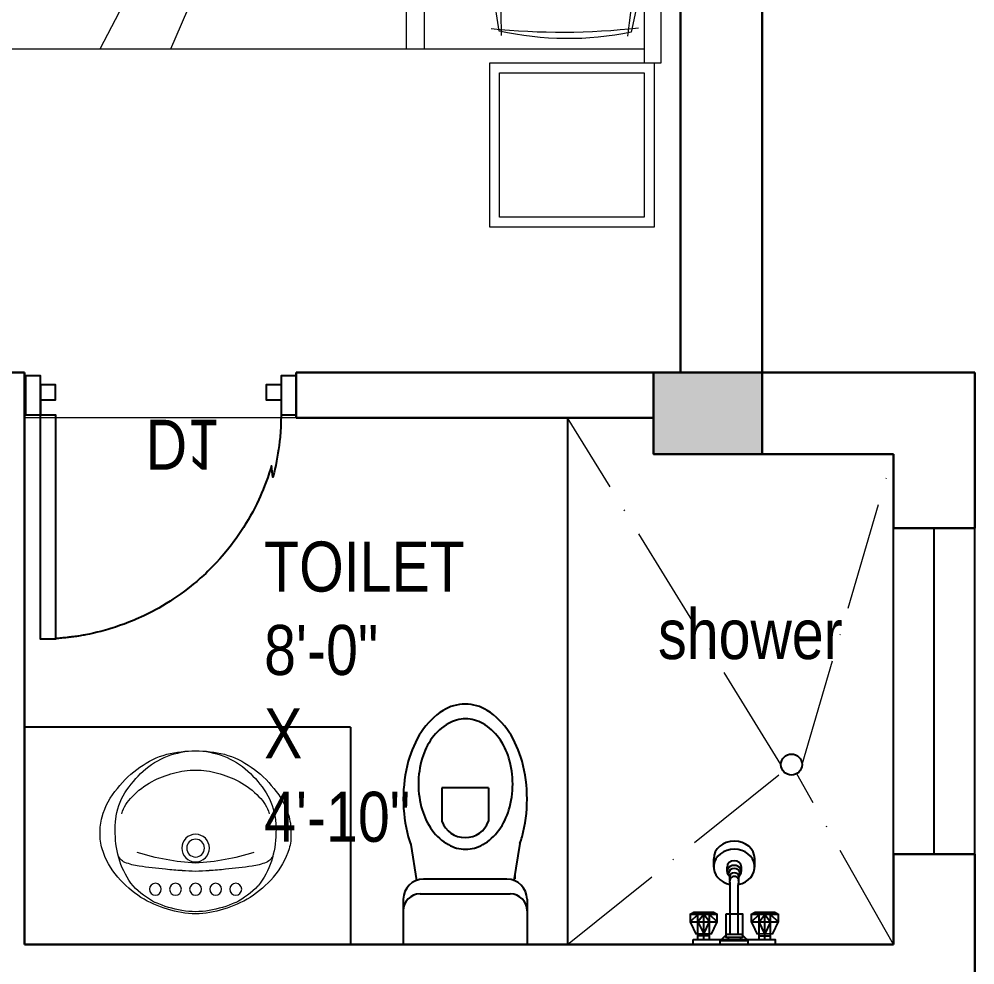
# Model space of a CAD drawing. Extents: x -454308 to 890911, y -14103 to 1343694.
# Drawn here: x 202137.2 to 202243.3, y 659807.8 to 659912.8 of the extents above; entities that cross this region are included whole.
import ezdxf

# ---------------------------------------------------------------- set-up
doc = ezdxf.new("R2010")
doc.units = 0
doc.header["$MEASUREMENT"] = 0
doc.linetypes.add('ACAD_ISO10W100', pattern=[18, 12, -3, 0, -3])
for name, color, linetype in [('A-Door', 144, 'Continuous'), ('ELE', 7, 'Continuous'), ('FUR', 250, 'Continuous'), ('FURNITURE', 250, 'Continuous'), ('WIN', 4, 'Continuous')]:
    doc.layers.add(name, color=color, linetype=linetype)
for name, color, linetype, lineweight in [('A-FURN', 35, 'Continuous', 5), ('A-Wall', 7, 'Continuous', 30), ('AR-FUR', 11, 'Continuous', 9), ('col', 232, 'Continuous', 30), ('Hatch Gris Claro', 9, 'Continuous', 9), ('P-SANIT', 53, 'Continuous', 9), ('sill', 32, 'Continuous', 25), ('TILE', 252, 'Continuous', 0), ('TXT', 42, 'Continuous', 25)]:
    doc.layers.add(name, color=color, linetype=linetype, lineweight=lineweight)
doc.styles.get("Standard").update_dxf_attribs({"font": 'stylu.ttf', "height": 7})

# ---------------------------------------------------------------- blocks, each defined once
blk = doc.blocks.new('s')
for p, q in [((59167.8, 41466.4), (59167.8, 41456.4)), ((59235.8, 41456.4), (59167.8, 41456.4)), ((59167.8, 41456.4), (59184.8, 41441.4)), ((59235.8, 41456.4), (59218.8, 41441.4)), ((59235.8, 41466.4), (59235.8, 41456.4)), ((59218.8, 41441.4), (59184.8, 41441.4)), ((59191.8, 41441.4), (59191.8, 41320.6)), ((59211.8, 41441.4), (59211.8, 41320.6)), ((59184.3, 41288.4), (59184.3, 41277.4)), ((59190.8, 41309.8), (59190.8, 41301)), ((59212.8, 41309.8), (59212.8, 41301)), ((59219.3, 41288.4), (59219.3, 41277.4)), ((59151.8, 41277.4), (59151.8, 41257.2)), ((59251.8, 41277.4), (59251.8, 41257.2))]:
    blk.add_line(p, q)
for centre, start, end in [((59141.8, 41320.6), 349.3898, 0), ((59261.8, 41320.6), 180, 190.6102)]:
    blk.add_arc(centre, 50, start, end)
for centre, major_axis, ratio, start_param, end_param in [((59201.8, 41277.4), (50, 0), 0.866025, 1.772154, 7.652624), ((59201.8, 41309.8), (11, 0), 0.875834, 2.978972, 6.445806), ((59201.8, 41288.4), (17.5, 0), 0.866025, 2.351309, 7.073469), ((59201.8, 41293.4), (14, 0), 0.866025, 2.474568, 6.95021), ((59201.8, 41301), (11, 0), 0.875834, 3.141593, 6.283185), ((59201.8, 41277.4), (17.5, 0), 0.866025, 3.141593, 6.283185), ((59201.8, 41257.2), (50, 0), 0.866025, 3.141593, 6.283185)]:
    blk.add_ellipse(centre, major_axis=major_axis, ratio=ratio, start_param=start_param, end_param=end_param)
blk = doc.blocks.new('SHOWER MIXER-P')
for p, q in [((-15, -17), (-15, -12)), ((15, -17), (15, -12))]:
    blk.add_line(p, q)
for points in [[(-100, -12), (100, -12), (100, 0), (-100, 0)], [(-20, -75), (20, -75), (20, -17), (-20, -17)]]:
    blk.add_lwpolyline(points, close=True)
blk = doc.blocks.new('EREWRRWE')
at = {"layer": 'FURNITURE'}
for p, q in [((158119.89, 672801.88), (158119.89, 672799.09)), ((158121.15, 672801.46), (158119.89, 672801.46)), ((158120.52, 672801.88), (158120.52, 672799.09)), ((158121.15, 672801.88), (158121.15, 672799.09)), ((158126.65, 672801.88), (158126.65, 672799.09)), ((158126.65, 672801.46), (158127.91, 672801.46)), ((158127.28, 672801.88), (158127.28, 672799.09)), ((158127.91, 672801.88), (158127.91, 672799.09)), ((158119.89, 672799.93), (158120.52, 672801.24)), ((158120.52, 672801.24), (158121.15, 672799.93)), ((158127.28, 672801.24), (158126.65, 672799.93)), ((158127.91, 672799.93), (158127.28, 672801.24)), ((158119.89, 672799.09), (158119.04, 672799.93)), ((158120.52, 672799.09), (158119.89, 672799.93)), ((158121.15, 672799.93), (158120.52, 672799.09)), ((158121.15, 672799.09), (158122, 672799.93)), ((158126.65, 672799.09), (158125.8, 672799.93)), ((158126.65, 672799.93), (158127.28, 672799.09)), ((158127.28, 672799.09), (158127.91, 672799.93)), ((158127.91, 672799.09), (158128.76, 672799.93))]:
    blk.add_line(p, q, dxfattribs=at)
at = {"layer": 'FURNITURE', "const_width": 0.215}
for points in [[(158119.04, 672799.09), (158119.41, 672798.88), (158121.63, 672798.88), (158122, 672799.09), (158122, 672799.93), (158121.37, 672801.24), (158119.67, 672801.24), (158119.04, 672799.93)], [(158128.76, 672799.09), (158128.39, 672798.88), (158126.17, 672798.88), (158125.8, 672799.09), (158125.8, 672799.93), (158126.43, 672801.24), (158128.13, 672801.24), (158128.76, 672799.93)]]:
    blk.add_lwpolyline(points, close=True, dxfattribs=at)
for points in [[(158122, 672799.93), (158119.04, 672799.93)], [(158122, 672799.09), (158119.04, 672799.09)], [(158125.8, 672799.93), (158128.76, 672799.93)], [(158125.8, 672799.09), (158128.76, 672799.09)]]:
    blk.add_lwpolyline(points, dxfattribs=at)
at = {"layer": 'FURNITURE', "xscale": 0.0452994030559635, "yscale": 0.0452994030559635, "zscale": 0.0452994030559635}
blk.add_blockref('SHOWER MIXER-P', (158123.9, 672802.42), dxfattribs=at)
at = {"layer": 'FURNITURE', "extrusion": (0, 0, -1), "xscale": 0.0452994030559635, "yscale": 0.0452994030559635, "zscale": -0.0452994030559635}
blk.add_blockref('s', (-160805.7, 670924.02), dxfattribs=at)
blk = doc.blocks.new('qwewerer')
at = {"layer": 'ELE', "color": 30}
for p, q in [((5777.8647, -153.8252), (5777.8647, -153.9319)), ((5778.0138, -153.8252), (5778.0138, -153.9319)), ((5778.0724, -154.1163), (5777.8062, -154.1163)), ((5777.7423, -154.1802), (5777.7423, -154.3243)), ((5777.7955, -154.1632), (5778.083, -154.1632)), ((5778.1363, -154.1802), (5778.1363, -154.3243)), ((5778.1363, -154.3243), (5777.7423, -154.3243))]:
    blk.add_line(p, q, dxfattribs=at)
for points in [[(5777.9393, -153.5586, 0.142494), (5777.8688, -153.5791, 0.10717), (5777.8, -153.6472, 0.078641), (5777.7582, -153.7405, 0.066012), (5777.7423, -153.8609, 0.066012), (5777.7582, -153.9814, 0.019964), (5777.766, -154.0063, 0.10717)], [(5778.1136, -154.0031, 0.017373), (5778.1203, -153.9814, 0.066012), (5778.1363, -153.8609, 0.066012), (5778.1203, -153.7405, 0.078641), (5778.0786, -153.6472, 0.10717), (5778.0098, -153.5791, 0.142494), (5777.9393, -153.5586, 0.142494)]]:
    blk.add_lwpolyline(points, format="xyb", dxfattribs=at)
blk.add_lwpolyline([(5777.9404, -153.6057, 0.130744), (5777.8857, -153.6203, 0.106529), (5777.8342, -153.6665, 0.083979), (5777.8023, -153.7312, 0.07291), (5777.7903, -153.8133, 0.07291), (5777.8023, -153.8954, 0.083979), (5777.8342, -153.9601, 0.106529), (5777.8857, -154.0063, 0.130744), (5777.9404, -154.0209, 0.130744), (5777.9952, -154.0063, 0.106529), (5778.0466, -153.9601, 0.083979), (5778.0785, -153.8954, 0.07291), (5778.0906, -153.8133, 0.07291), (5778.0785, -153.7312, 0.083979), (5778.0466, -153.6665, 0.106529), (5777.9952, -153.6203, 0.130744)], format="xyb", close=True, dxfattribs=at)
for points in [[(5778.0138, -153.8252), (5777.8647, -153.8252)], [(5778.1136, -154.0031), (5778.0941, -154.1201)], [(5777.766, -154.0063), (5777.7846, -154.1201)]]:
    blk.add_lwpolyline(points, dxfattribs=at)
for centre, radius, start, end in [((5777.9393, -153.9044), 0.0794, 200.2256, 339.7744), ((5777.8062, -154.1802), 0.0639, 90, 180), ((5778.0724, -154.1802), 0.0639, 0, 90), ((5777.7955, -154.2165), 0.0532, 90, 180), ((5778.083, -154.2165), 0.0532, 0, 90)]:
    blk.add_arc(centre, radius, start, end, dxfattribs=at)
at = {"layer": 'TILE', "linetype": 'Continuous', "lineweight": 5}
for p, q in [((5777.8787, -153.9551), (5777.8787, -153.9559)), ((5778.0984, -154.0945), (5778.0984, -154.1148))]:
    blk.add_line(p, q, dxfattribs=at)
blk = doc.blocks.new('OVALIN PLANTA Nº 2')
at = {"layer": 'P-SANIT'}
for centre, radius in [((-0.1016, -0.162), 0.015), ((-0.0508, -0.162), 0.015), ((0, -0.162), 0.015), ((0.0508, -0.162), 0.015), ((0.1016, -0.162), 0.015), ((0, -0.266), 0.035), ((0, -0.266), 0.0225)]:
    blk.add_circle(centre, radius, dxfattribs=at)
for centre, radius, start, end in [((0.0162, -0.3992), 0.3006, 106.8214, 120.9058), ((0.0169, -0.399), 0.2954, 99.9925, 113.5157), ((0.0034, -0.345), 0.2451, 90.7986, 107.628), ((0.0087, -0.4019), 0.297, 91.669, 98.331), ((-0.0034, -0.345), 0.2451, 72.372, 89.2014), ((-0.0087, -0.4019), 0.297, 81.669, 88.331), ((-0.0169, -0.399), 0.2954, 66.4843, 80.0075), ((-0.0162, -0.3992), 0.3006, 59.0942, 73.1786), ((0.0314, -0.3937), 0.3041, 123.9103, 138.5833), ((-0.0092, -0.3099), 0.2037, 116.7862, 136.849), ((0.0092, -0.3099), 0.2037, 43.151, 63.2138), ((-0.0314, -0.3937), 0.3041, 41.4167, 56.0897), ((-0.0417, -0.3252), 0.2039, 139.4152, 162.642), ((0.0027, -0.2979), 0.2049, 141.5769, 161.5925), ((-0.0027, -0.2979), 0.2049, 18.4075, 38.4231), ((0.0417, -0.3252), 0.2039, 17.358, 40.5848), ((0.0716, -1.7537), 1.5482, 95.4652, 97.9638), ((-0.0021, -0.8268), 0.6186, 92.9716, 96.8438), ((-0.0269, 0.1154), 0.3245, 268.7043, 274.7481), ((0.0269, 0.1154), 0.3245, 265.2519, 271.2957), ((0.0021, -0.8268), 0.6186, 83.1562, 87.0284), ((-0.0716, -1.7537), 1.5482, 82.0362, 84.5348), ((0.0391, -0.3064), 0.2422, 162.407, 179.1897), ((-0.1674, -0.2578), 0.03, 111.7839, 166.7564), ((-0.1217, -0.3722), 0.1532, 97.9638, 111.7839), ((0.0328, -0.8211), 0.594, 93.1697, 107.6655), ((-0.0328, -0.8211), 0.594, 72.3345, 86.8303), ((0.1217, -0.3722), 0.1532, 68.2161, 82.0362), ((0.1674, -0.2578), 0.03, 13.2436, 68.2161), ((-0.0391, -0.3064), 0.2422, 0.8103, 17.593), ((-0.1344, -0.2962), 0.1068, 162.642, 183.6576), ((0.1344, -0.2962), 0.1068, 356.3424, 17.358), ((-0.1066, -0.3091), 0.1345, 177.3925, 195.3301), ((-0.0279, -0.3153), 0.1755, 175.9697, 187.6164), ((0.0279, -0.3153), 0.1755, 352.3836, 4.0303), ((0.1066, -0.3091), 0.1345, 344.6699, 2.6075), ((-0.0596, -0.2962), 0.1833, 195.3301, 221.2175), ((-0.0259, -0.3151), 0.1776, 187.6164, 210.8024), ((-0.0995, -0.3288), 0.0902, 195.555, 227.7101), ((0.0995, -0.3288), 0.0902, 312.2899, 344.445), ((0.0259, -0.3151), 0.1776, 329.1976, 352.3836), ((0.0596, -0.2962), 0.1833, 318.7825, 344.6699), ((0.0739, -0.241), 0.3015, 213.186, 226.814), ((-0.031, -0.2788), 0.1741, 222.0906, 243.055), ((0.031, -0.2788), 0.1741, 296.945, 317.9094), ((-0.0739, -0.241), 0.3015, 313.186, 326.814), ((0.0069, -0.2583), 0.2587, 217.8305, 235.1979), ((-0.01, -0.258), 0.2024, 240.4039, 257.0248), ((0.01, -0.258), 0.2024, 282.9752, 299.5961), ((-0.0069, -0.2583), 0.2587, 304.8021, 322.1695), ((-0.0057, -0.3022), 0.1609, 252.0048, 272.03), ((0.0057, -0.3022), 0.1609, 267.97, 287.9952), ((-0.0155, -0.2956), 0.2153, 234.441, 254.5665), ((0.0049, -0.306), 0.2069, 228.423, 248.4383), ((-0.0049, -0.306), 0.2069, 291.5617, 311.577), ((0.0155, -0.2956), 0.2153, 285.4335, 305.559), ((0, -0.2078), 0.3042, 256.1489, 270.0051), ((0.0028, -0.3035), 0.2085, 249.2189, 269.2227), ((-0.0028, -0.3035), 0.2085, 270.7773, 290.7811), ((0, -0.2078), 0.3042, 269.9949, 283.8511)]:
    blk.add_arc(centre, radius, start, end, dxfattribs=at)
blk = doc.blocks.new('bed 111111')
at = {"layer": 'AR-FUR'}
for p, q in [((-0.8649, 1.3945), (-0.8649, -0.4997)), ((-0.8172, 1.3945), (-0.8649, 1.3945)), ((-0.8172, -0.4997), (-0.8172, 1.3945)), ((-0.2634, -0.4435), (0.5086, 1.3565))]:
    blk.add_line(p, q, dxfattribs=at)
at = {"layer": 'AR-FUR', "color": 251}
for p, q in [((-0.8172, 1.3565), (1.1658, 1.3565)), ((-0.231, -0.4435), (0.7065, 1.3565)), ((-0.2018, 1.016), (-0.2018, 1.3565)), ((-0.151, 0.9769), (-0.151, 1.3565))]:
    blk.add_line(p, q, dxfattribs=at)
at = {"layer": 'AR-FUR'}
for points in [[(-0.3849, 1.8545), (-0.3849, 1.3945), (-0.8449, 1.3945), (-0.8449, 1.8545)], [(-0.4126, 1.8268), (-0.4126, 1.4222), (-0.8172, 1.4222), (-0.8172, 1.8268)]]:
    blk.add_lwpolyline(points, close=True, dxfattribs=at)
at = {"layer": 'AR-FUR', "color": 251, "extrusion": (0, 0, -1)}
for centre, major_axis, start_param, end_param in [((-0.5854, -0.6035), (1.3528, -1.3528), 3.814055, 4.030079), ((1.5625, 0.993), (-1.6658, -1.6658), 0.673847, 0.924545), ((1.5526, 1.3309), (-1.3927, -1.3927), 0.677, 0.778682)]:
    blk.add_ellipse(centre, major_axis=major_axis, ratio=1, start_param=start_param, end_param=end_param, dxfattribs=at)
at = {"layer": 'AR-FUR', "extrusion": (0, 0, -1)}
for centre, major_axis, start_param, end_param in [((-0.6029, 0.4547), (-0.6168, -0.6168), 2.151233, 2.577546), ((0.4135, 1.0155), (0.8693, -0.8693), 2.135358, 2.596989), ((-1.9428, 1.0262), (1.1008, -1.1008), 5.317309, 5.441753)]:
    blk.add_ellipse(centre, major_axis=major_axis, ratio=1, start_param=start_param, end_param=end_param, dxfattribs=at)
blk = doc.blocks.new('qeert')
at = {"layer": 'AR-FUR', "rotation": 270}
blk.add_blockref('bed 111111', (816.4987, -505.2972), dxfattribs=at)
blk = doc.blocks.new('colummn')
at = {"layer": 'Hatch Gris Claro'}
blk.add_hatch(color=256, dxfattribs=at).paths.add_polyline_path([(154558.64, 675547.17), (154567.64, 675547.17), (154567.64, 675559.17), (154558.64, 675559.17)])
at = {"layer": 'col'}
blk.add_lwpolyline([(154558.64, 675547.17), (154567.64, 675547.17), (154567.64, 675559.17), (154558.64, 675559.17), (154558.64, 675547.17)], dxfattribs=at)
blk = doc.blocks.new('RERWRER')
at = {"layer": 'col', "rotation": 89.99999999999997}
blk.add_blockref('colummn', (839232.66, 518070.03), dxfattribs=at)

msp = doc.modelspace()

# ---------------------------------------------------------------- linework, layer by layer
at = {"layer": 'A-Door'}
msp.add_lwpolyline([(202167.928, 659873.215), (202166.259, 659873.215), (202166.259, 659868.874), (202167.928, 659868.874), (202167.928, 659873.215), (202166.259, 659873.215), (202166.259, 659872.213), (202164.589, 659872.213), (202164.589, 659870.543), (202166.259, 659870.543), (202166.259, 659868.874), (202166.244, 659867.999), (202166.224, 659867.514), (202166.195, 659867.035), (202166.143, 659866.39), (202166.094, 659865.915), (202166.04, 659865.46), (202165.98, 659865.028), (202165.914, 659864.595), (202165.839, 659864.159), (202165.759, 659863.731), (202165.662, 659863.258), (202165.597, 659862.964), (202165.476, 659862.454), (202165.346, 659861.95), (202165.192, 659863.209), (202165.076, 659862.821), (202164.953, 659862.432), (202164.774, 659861.9), (202164.645, 659861.538), (202164.432, 659860.972), (202164.272, 659860.572), (202164.097, 659860.153), (202163.948, 659859.814), (202163.79, 659859.465), (202163.562, 659858.984), (202163.377, 659858.612), (202163.116, 659858.111), (202162.837, 659857.602), (202162.602, 659857.191), (202162.249, 659856.605), (202162.087, 659856.347), (202161.878, 659856.023), (202161.569, 659855.563), (202161.278, 659855.147), (202161.02, 659854.793), (202160.741, 659854.422), (202160.455, 659854.057), (202160.121, 659853.645), (202159.723, 659853.174), (202159.464, 659852.881), (202159.051, 659852.43), (202158.792, 659852.156), (202158.434, 659851.791), (202158.126, 659851.488), (202157.884, 659851.257), (202157.633, 659851.023), (202157.291, 659850.714), (202156.897, 659850.37), (202156.509, 659850.045), (202156.06, 659849.684), (202155.545, 659849.289), (202155.14, 659848.992), (202154.697, 659848.68), (202154.251, 659848.379), (202153.93, 659848.171), (202153.5, 659847.902), (202153.072, 659847.646), (202152.671, 659847.414), (202152.303, 659847.211), (202151.988, 659847.042), (202151.622, 659846.853), (202151.309, 659846.697), (202151.016, 659846.556), (202150.742, 659846.427), (202150.42, 659846.281), (202150.176, 659846.174), (202149.926, 659846.067), (202149.655, 659845.954), (202149.355, 659845.834), (202149.089, 659845.73), (202148.828, 659845.632), (202148.439, 659845.491), (202148.439, 659845.491), (202148.114, 659845.379), (202147.875, 659845.299), (202147.627, 659845.219), (202147.627, 659845.219), (202147.25, 659845.102), (202147.009, 659845.031), (202147.009, 659845.031), (202146.742, 659844.955), (202146.742, 659844.955), (202146.493, 659844.886), (202146.493, 659844.886), (202146.231, 659844.817), (202146.231, 659844.817), (202145.831, 659844.717), (202145.831, 659844.717), (202145.42, 659844.621), (202145.42, 659844.621), (202144.981, 659844.526), (202144.54, 659844.438), (202144.391, 659844.41), (202144.281, 659844.39), (202144.099, 659844.358), (202143.963, 659844.335), (202143.771, 659844.303), (202143.677, 659844.289), (202143.528, 659844.266), (202143.443, 659844.253), (202143.341, 659844.238), (202143.212, 659844.22), (202143.096, 659844.204), (202143.017, 659844.194), (202142.922, 659844.181), (202142.829, 659844.17), (202142.725, 659844.157), (202142.61, 659844.143), (202142.493, 659844.13), (202142.304, 659844.11), (202142.158, 659844.095), (202142.027, 659844.083), (202141.868, 659844.068), (202141.789, 659844.061), (202141.679, 659844.052), (202141.548, 659844.042), (202141.432, 659844.034), (202141.336, 659844.034), (202141.214, 659843.967), (202139.544, 659843.967), (202139.544, 659873.215), (202137.874, 659873.215), (202137.874, 659868.874), (202139.544, 659868.874), (202139.544, 659870.543), (202141.214, 659870.543), (202141.214, 659872.213), (202139.544, 659872.213), (202139.544, 659868.874), (202141.214, 659868.874), (202141.214, 659843.967)], dxfattribs=at)
at = {"layer": 'A-Wall'}
for p, q in [((202219.679, 659873.551), (202219.679, 660013.046)), ((202210.633, 659873.551), (202210.633, 660004)), ((202072.946, 659873.551), (202137.775, 659873.551)), ((202137.775, 659810.039), (202137.775, 659873.551)), ((202167.928, 659873.551), (202207.618, 659873.551)), ((202167.928, 659868.538), (202167.928, 659873.551)), ((202243.311, 659873.551), (202219.679, 659873.551)), ((202243.311, 659873.551), (202243.311, 659856.268)), ((202207.618, 659868.538), (202167.928, 659868.538)), ((202234.265, 659864.505), (202219.679, 659864.505)), ((202234.265, 659864.505), (202234.265, 659856.268)), ((202234.265, 659856.268), (202243.311, 659856.268)), ((202234.265, 659820.084), (202234.265, 659810.039)), ((202234.265, 659820.084), (202243.311, 659820.084)), ((202243.311, 659820.084), (202243.311, 659805.516)), ((202234.265, 659810.039), (202137.775, 659810.039))]:
    msp.add_line(p, q, dxfattribs=at)
at = {"layer": 'AR-FUR'}
msp.add_line((202167.928, 659868.538), (202137.775, 659868.538), dxfattribs=at)
at = {"layer": 'FUR'}
for p, q in [((202198.082, 659868.538), (202198.082, 659810.039)), ((202173.959, 659834.162), (202137.775, 659834.162)), ((202173.959, 659834.162), (202173.959, 659810.039))]:
    msp.add_line(p, q, dxfattribs=at)
at = {"layer": 'FUR', "linetype": 'ACAD_ISO10W100', "lineweight": 0}
for p, q in [((202221.773, 659830.027), (202198.082, 659868.538)), ((202224.113, 659830.027), (202234.265, 659864.505)), ((202198.082, 659810.039), (202222.031, 659829.294)), ((202234.265, 659810.039), (202223.519, 659829.01))]:
    msp.add_line(p, q, dxfattribs=at)
at = {"layer": 'FUR'}
msp.add_circle((202222.943, 659830.027), 1.17, dxfattribs=at)
at = {"layer": 'sill'}
for p, q in [((202234.265, 659820.084), (202234.265, 659856.268)), ((202243.311, 659820.084), (202243.311, 659856.268))]:
    msp.add_line(p, q, dxfattribs=at)
at = {"layer": 'WIN'}
msp.add_line((202238.788, 659820.084), (202238.788, 659856.268), dxfattribs=at)

# ---------------------------------------------------------------- block references
at = {"layer": 'A-FURN', "xscale": 39.68267040715955, "yscale": 39.68267040715955, "zscale": 39.68267040715955, "rotation": 270}
msp.add_blockref('qeert', (222225.702, 692364.153), dxfattribs=at)
at = {"layer": 'A-Wall', "xscale": -1.005107596068917, "yscale": 1.005107596068917, "zscale": 1.005107596068917, "rotation": 180}
msp.add_blockref('EREWRRWE', (43285.055, 1336048.865), dxfattribs=at)
at = {"layer": 'col', "xscale": -1.005107596068917, "yscale": 1.005107596068917, "zscale": 1.005107596068917, "rotation": 180}
msp.add_blockref('RERWRER', (37698.155, 1335937.738), dxfattribs=at)
at = {"layer": 'ELE', "xscale": 34.87550465169021, "yscale": 34.87550465169021, "zscale": 34.87550465169021}
msp.add_blockref('qwewerer', (678.156, 665192.177), dxfattribs=at)
at = {"layer": 'P-SANIT', "xscale": -43.93232458782902, "yscale": 43.93232458782902, "zscale": 43.93232458782902, "rotation": 180}
msp.add_blockref('OVALIN PLANTA Nº 2', (202156.762, 659809.061), dxfattribs=at)

# ---------------------------------------------------------------- texts
at = {"layer": 'TXT', "lineweight": 25, "extrusion": (0, 0, -1), "insert": (202151.227, 659862.761), "char_height": 5.55712, "width": 0.19731, "attachment_point": 1, "text_direction": (1, 0, 0)}
msp.add_mtext('{\\fArial Narrow|b0|i0|c0|p34;D1}', dxfattribs=at)
at = {"layer": 'TXT', "lineweight": 25, "char_height": 5.55712, "width": 0.19731, "attachment_point": 1}
for s, insert in [('{\\fArial Narrow|b0|i0|c0|p34;   TOILET\\P8\'-0" X 4\'-10"}', (202164.374, 659854.795)), ('{\\fArial Narrow|b0|i0|c0|p34;shower}', (202208.124, 659847.301))]:
    msp.add_mtext(s, dxfattribs=dict(at, insert=insert))

doc.saveas('drawing.dxf')
